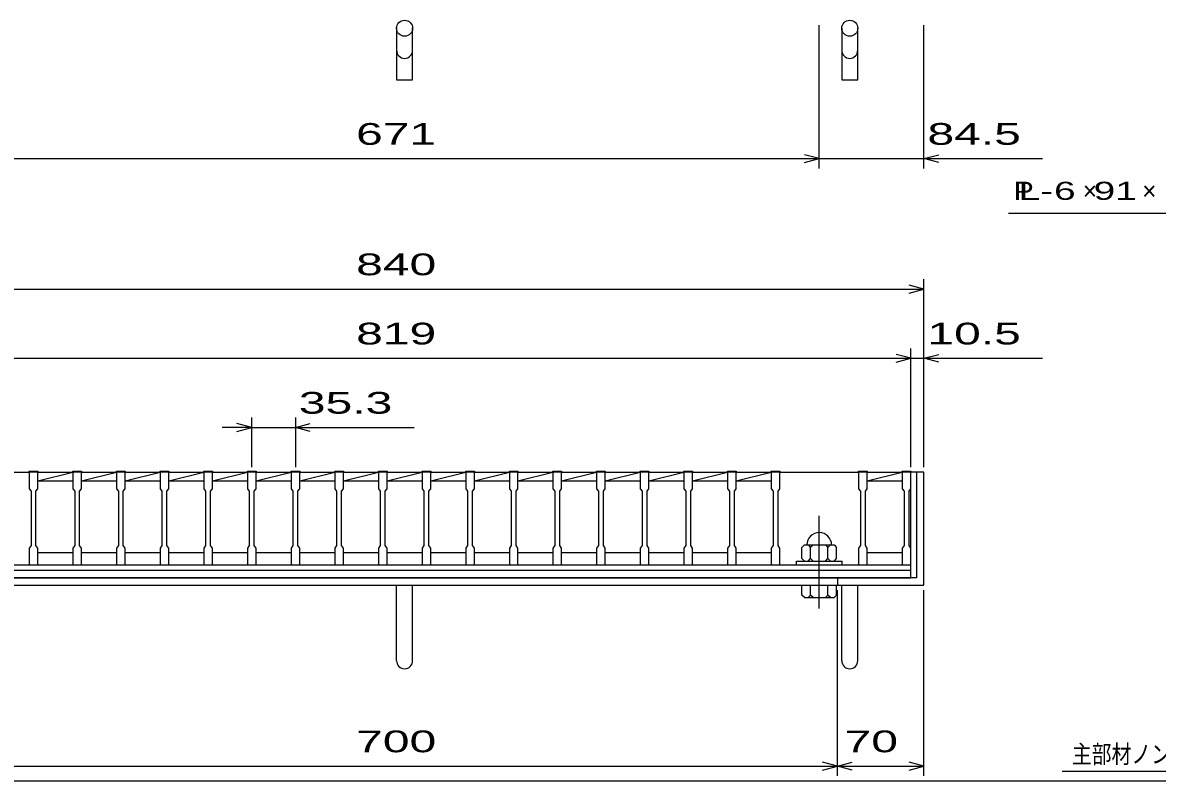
# Model space of a CAD drawing. Units: millimetres, scale not verified. Extents: x -1456 to 1385, y -1026 to 843.
# Drawn here: x -989 to -72, y -917 to -304 of the extents above; entities that cross this region are included whole.
import ezdxf
from ezdxf.enums import TextEntityAlignment as Align

# ---------------------------------------------------------------- set-up
doc = ezdxf.new("R2010")
doc.units = ezdxf.units.MM
doc.header["$LTSCALE"] = 8
doc.linetypes.add('CHAIN', pattern=[18.5, 12, -1.5, 3.5, -1.5])
for name, color, linetype, lineweight in [('0_2', 150, 'Continuous', 25), ('16', 3, 'Continuous', 25), ('19', 6, 'Continuous', 25), ('22', 4, 'Continuous', 25), ('32', 4, 'Continuous', 25)]:
    doc.layers.add(name, color=color, linetype=linetype, lineweight=lineweight)
doc.styles.add('ベクトル', font='')
doc.styles.get('ベクトル').set_extended_font_data('ベクトル')

msp = doc.modelspace()

# ---------------------------------------------------------------- linework, layer by layer
at = {"layer": '0_2'}
msp.add_line((1384.8, -917.2), (-1383.2, -917.2), dxfattribs=at)
at = {"layer": '16'}
for p, q in [((-1047.7, -667), (-984.1, -667)), ((-984.1, -667), (-984.1, -666.3)), ((-984.1, -666.3), (-977.1, -666.3)), ((-984.1, -667), (-984.1, -680.5)), ((-977.1, -667), (-984.1, -667)), ((-977.1, -666.3), (-977.1, -667)), ((-977.1, -680.5), (-977.1, -667)), ((-977.1, -667), (-948.8, -667)), ((-977.1, -674), (-948.8, -667)), ((-948.8, -667), (-948.8, -666.3)), ((-948.8, -666.3), (-941.8, -666.3)), ((-948.8, -667), (-948.8, -680.5)), ((-941.8, -667), (-948.8, -667)), ((-941.8, -666.3), (-941.8, -667)), ((-941.8, -680.5), (-941.8, -667)), ((-941.8, -667), (-913.5, -667)), ((-941.8, -674), (-913.5, -667)), ((-913.5, -667), (-913.5, -666.3)), ((-913.5, -666.3), (-906.5, -666.3)), ((-913.5, -667), (-913.5, -680.5)), ((-906.5, -667), (-913.5, -667)), ((-906.5, -666.3), (-906.5, -667)), ((-906.5, -680.5), (-906.5, -667)), ((-906.5, -667), (-878.2, -667)), ((-906.5, -674), (-878.2, -667)), ((-878.2, -667), (-878.2, -666.3)), ((-878.2, -666.3), (-871.2, -666.3)), ((-878.2, -667), (-878.2, -680.5)), ((-871.2, -667), (-878.2, -667)), ((-871.2, -666.3), (-871.2, -667)), ((-871.2, -680.5), (-871.2, -667)), ((-871.2, -667), (-842.9, -667)), ((-871.2, -674), (-842.9, -667)), ((-842.9, -667), (-842.9, -666.3)), ((-842.9, -666.3), (-835.9, -666.3)), ((-842.9, -667), (-842.9, -680.5)), ((-835.9, -667), (-842.9, -667)), ((-835.9, -666.3), (-835.9, -667)), ((-835.9, -680.5), (-835.9, -667)), ((-835.9, -667), (-807.6, -667)), ((-835.9, -674), (-807.6, -667)), ((-807.6, -667), (-807.6, -666.3)), ((-807.6, -666.3), (-800.6, -666.3)), ((-807.6, -667), (-807.6, -680.5)), ((-800.6, -667), (-807.6, -667)), ((-800.6, -666.3), (-800.6, -667)), ((-800.6, -680.5), (-800.6, -667)), ((-800.6, -667), (-772.3, -667)), ((-800.6, -674), (-772.3, -667)), ((-772.3, -667), (-772.3, -666.3)), ((-772.3, -666.3), (-765.3, -666.3)), ((-772.3, -667), (-772.3, -680.5)), ((-765.3, -667), (-772.3, -667)), ((-765.3, -666.3), (-765.3, -667)), ((-765.3, -680.5), (-765.3, -667)), ((-765.3, -667), (-737, -667)), ((-765.3, -674), (-737, -667)), ((-737, -667), (-737, -666.3)), ((-737, -666.3), (-730, -666.3)), ((-737, -667), (-737, -680.5)), ((-730, -667), (-737, -667)), ((-730, -666.3), (-730, -667)), ((-730, -680.5), (-730, -667)), ((-730, -667), (-701.7, -667)), ((-730, -674), (-701.7, -667)), ((-701.7, -667), (-701.7, -666.3)), ((-701.7, -666.3), (-694.7, -666.3)), ((-701.7, -667), (-701.7, -680.5)), ((-694.7, -667), (-701.7, -667)), ((-694.7, -666.3), (-694.7, -667)), ((-694.7, -680.5), (-694.7, -667)), ((-694.7, -667), (-666.4, -667)), ((-694.7, -674), (-666.4, -667)), ((-666.4, -667), (-666.4, -666.3)), ((-666.4, -666.3), (-659.4, -666.3)), ((-666.4, -667), (-666.4, -680.5)), ((-659.4, -667), (-666.4, -667)), ((-659.4, -666.3), (-659.4, -667)), ((-659.4, -680.5), (-659.4, -667)), ((-659.4, -667), (-631.1, -667)), ((-659.4, -674), (-631.1, -667)), ((-631.1, -667), (-631.1, -666.3)), ((-631.1, -666.3), (-624.1, -666.3)), ((-631.1, -667), (-631.1, -680.5)), ((-624.1, -667), (-631.1, -667)), ((-624.1, -666.3), (-624.1, -667)), ((-624.1, -680.5), (-624.1, -667)), ((-624.1, -667), (-595.8, -667)), ((-624.1, -674), (-595.8, -667)), ((-595.8, -667), (-595.8, -666.3)), ((-595.8, -666.3), (-588.8, -666.3)), ((-595.8, -667), (-595.8, -680.5)), ((-588.8, -667), (-595.8, -667)), ((-588.8, -666.3), (-588.8, -667)), ((-588.8, -680.5), (-588.8, -667)), ((-588.8, -667), (-560.5, -667)), ((-588.8, -674), (-560.5, -667)), ((-560.5, -667), (-560.5, -666.3)), ((-560.5, -666.3), (-553.5, -666.3)), ((-560.5, -667), (-560.5, -680.5)), ((-553.5, -667), (-560.5, -667)), ((-553.5, -666.3), (-553.5, -667)), ((-553.5, -680.5), (-553.5, -667)), ((-553.5, -667), (-525.2, -667)), ((-553.5, -674), (-525.2, -667)), ((-525.2, -667), (-525.2, -666.3)), ((-525.2, -666.3), (-518.2, -666.3)), ((-525.2, -667), (-525.2, -680.5)), ((-518.2, -667), (-525.2, -667)), ((-518.2, -666.3), (-518.2, -667)), ((-518.2, -680.5), (-518.2, -667)), ((-518.2, -667), (-489.9, -667)), ((-518.2, -674), (-489.9, -667)), ((-489.9, -667), (-489.9, -666.3)), ((-489.9, -666.3), (-482.9, -666.3)), ((-489.9, -667), (-489.9, -680.5)), ((-482.9, -667), (-489.9, -667)), ((-482.9, -666.3), (-482.9, -667)), ((-482.9, -680.5), (-482.9, -667)), ((-482.9, -667), (-454.6, -667)), ((-482.9, -674), (-454.6, -667)), ((-454.6, -667), (-454.6, -666.3)), ((-454.6, -666.3), (-447.6, -666.3)), ((-454.6, -667), (-454.6, -680.5)), ((-447.6, -667), (-454.6, -667)), ((-447.6, -666.3), (-447.6, -667)), ((-447.6, -680.5), (-447.6, -667)), ((-447.6, -667), (-419.3, -667)), ((-447.6, -674), (-419.3, -667)), ((-419.3, -667), (-419.3, -666.3)), ((-419.3, -666.3), (-412.3, -666.3)), ((-419.3, -667), (-419.3, -680.5)), ((-412.3, -667), (-419.3, -667)), ((-412.3, -666.3), (-412.3, -667)), ((-412.3, -680.5), (-412.3, -667)), ((-412.3, -667), (-384, -667)), ((-412.3, -674), (-384, -667)), ((-384, -667), (-384, -666.3)), ((-384, -666.3), (-377, -666.3)), ((-384, -667), (-384, -680.5)), ((-377, -667), (-384, -667)), ((-377, -666.3), (-377, -667)), ((-377, -680.5), (-377, -667)), ((-377, -667), (-313.4, -667)), ((-313.4, -667), (-313.4, -666.3)), ((-313.4, -666.3), (-306.4, -666.3)), ((-313.4, -667), (-313.4, -680.5)), ((-306.4, -667), (-313.4, -667)), ((-306.4, -666.3), (-306.4, -667)), ((-306.4, -680.5), (-306.4, -667)), ((-306.4, -667), (-278.1, -667)), ((-306.4, -674), (-278.1, -667)), ((-278, -667), (-278, -666.3)), ((-278, -666.3), (-271, -666.3)), ((-278, -667), (-278, -680.5)), ((-271, -667), (-278, -667)), ((-271, -666.3), (-271, -667)), ((-271, -680.5), (-271, -667)), ((-271, -732), (-271, -667)), ((-977.1, -674), (-948.8, -674)), ((-941.8, -674), (-913.5, -674)), ((-906.5, -674), (-878.2, -674)), ((-871.2, -674), (-842.9, -674)), ((-835.9, -674), (-807.6, -674)), ((-800.6, -674), (-772.3, -674)), ((-765.3, -674), (-737, -674)), ((-730, -674), (-701.7, -674)), ((-694.7, -674), (-666.4, -674)), ((-659.4, -674), (-631.1, -674)), ((-624.1, -674), (-595.8, -674)), ((-588.8, -674), (-560.5, -674)), ((-553.5, -674), (-525.2, -674)), ((-518.2, -674), (-489.9, -674)), ((-482.9, -674), (-454.6, -674)), ((-447.6, -674), (-419.3, -674)), ((-412.3, -674), (-384, -674)), ((-306.4, -674), (-278.1, -674)), ((-984.1, -680.5), (-982.6, -682.5)), ((-982.6, -682.5), (-982.6, -726.5)), ((-978.6, -682.5), (-977.1, -680.5)), ((-978.6, -726.5), (-978.6, -682.5)), ((-948.8, -680.5), (-947.3, -682.5)), ((-947.3, -682.5), (-947.3, -726.5)), ((-943.3, -682.5), (-941.8, -680.5)), ((-943.3, -726.5), (-943.3, -682.5)), ((-913.5, -680.5), (-912, -682.5)), ((-912, -682.5), (-912, -726.5)), ((-908, -682.5), (-906.5, -680.5)), ((-908, -726.5), (-908, -682.5)), ((-878.2, -680.5), (-876.7, -682.5)), ((-876.7, -682.5), (-876.7, -726.5)), ((-872.7, -682.5), (-871.2, -680.5)), ((-872.7, -726.5), (-872.7, -682.5)), ((-842.9, -680.5), (-841.4, -682.5)), ((-841.4, -682.5), (-841.4, -726.5)), ((-837.4, -682.5), (-835.9, -680.5)), ((-837.4, -726.5), (-837.4, -682.5)), ((-807.6, -680.5), (-806.1, -682.5)), ((-806.1, -682.5), (-806.1, -726.5)), ((-802.1, -682.5), (-800.6, -680.5)), ((-802.1, -726.5), (-802.1, -682.5)), ((-772.3, -680.5), (-770.8, -682.5)), ((-770.8, -682.5), (-770.8, -726.5)), ((-766.8, -682.5), (-765.3, -680.5)), ((-766.8, -726.5), (-766.8, -682.5)), ((-737, -680.5), (-735.5, -682.5)), ((-735.5, -682.5), (-735.5, -726.5)), ((-731.5, -682.5), (-730, -680.5)), ((-731.5, -726.5), (-731.5, -682.5)), ((-701.7, -680.5), (-700.2, -682.5)), ((-700.2, -682.5), (-700.2, -726.5)), ((-696.2, -682.5), (-694.7, -680.5)), ((-696.2, -726.5), (-696.2, -682.5)), ((-666.4, -680.5), (-664.9, -682.5)), ((-664.9, -682.5), (-664.9, -726.5)), ((-660.9, -682.5), (-659.4, -680.5)), ((-660.9, -726.5), (-660.9, -682.5)), ((-631.1, -680.5), (-629.6, -682.5)), ((-629.6, -682.5), (-629.6, -726.5)), ((-625.6, -682.5), (-624.1, -680.5)), ((-625.6, -726.5), (-625.6, -682.5)), ((-595.8, -680.5), (-594.3, -682.5)), ((-594.3, -682.5), (-594.3, -726.5)), ((-590.3, -682.5), (-588.8, -680.5)), ((-590.3, -726.5), (-590.3, -682.5)), ((-560.5, -680.5), (-559, -682.5)), ((-559, -682.5), (-559, -726.5)), ((-555, -682.5), (-553.5, -680.5)), ((-555, -726.5), (-555, -682.5)), ((-525.2, -680.5), (-523.7, -682.5)), ((-523.7, -682.5), (-523.7, -726.5)), ((-519.7, -682.5), (-518.2, -680.5)), ((-519.7, -726.5), (-519.7, -682.5)), ((-489.9, -680.5), (-488.4, -682.5)), ((-488.4, -682.5), (-488.4, -726.5)), ((-484.4, -682.5), (-482.9, -680.5)), ((-484.4, -726.5), (-484.4, -682.5)), ((-454.6, -680.5), (-453.1, -682.5)), ((-453.1, -682.5), (-453.1, -726.5)), ((-449.1, -682.5), (-447.6, -680.5)), ((-449.1, -726.5), (-449.1, -682.5)), ((-419.3, -680.5), (-417.8, -682.5)), ((-417.8, -682.5), (-417.8, -726.5)), ((-413.8, -682.5), (-412.3, -680.5)), ((-413.8, -726.5), (-413.8, -682.5)), ((-384, -680.5), (-382.5, -682.5)), ((-382.5, -682.5), (-382.5, -726.5)), ((-378.5, -682.5), (-377, -680.5)), ((-378.5, -726.5), (-378.5, -682.5)), ((-313.4, -680.5), (-311.9, -682.5)), ((-311.9, -682.5), (-311.9, -726.5)), ((-307.9, -682.5), (-306.4, -680.5)), ((-307.9, -726.5), (-307.9, -682.5)), ((-278, -680.5), (-276.5, -682.5)), ((-276.5, -682.5), (-276.5, -726.5)), ((-272.5, -682.5), (-271, -680.5)), ((-272.5, -726.5), (-272.5, -682.5)), ((-982.6, -726.5), (-984.1, -728.5)), ((-984.1, -728.5), (-984.1, -742)), ((-977.1, -728.5), (-978.6, -726.5)), ((-977.1, -742), (-977.1, -728.5)), ((-977.1, -732), (-948.8, -732)), ((-947.3, -726.5), (-948.8, -728.5)), ((-948.8, -728.5), (-948.8, -742)), ((-941.8, -728.5), (-943.3, -726.5)), ((-941.8, -742), (-941.8, -728.5)), ((-941.8, -732), (-913.5, -732)), ((-912, -726.5), (-913.5, -728.5)), ((-913.5, -728.5), (-913.5, -742)), ((-906.5, -728.5), (-908, -726.5)), ((-906.5, -742), (-906.5, -728.5)), ((-906.5, -732), (-878.2, -732)), ((-876.7, -726.5), (-878.2, -728.5)), ((-878.2, -728.5), (-878.2, -742)), ((-871.2, -728.5), (-872.7, -726.5)), ((-871.2, -742), (-871.2, -728.5)), ((-871.2, -732), (-842.9, -732)), ((-841.4, -726.5), (-842.9, -728.5)), ((-842.9, -728.5), (-842.9, -742)), ((-835.9, -728.5), (-837.4, -726.5)), ((-835.9, -742), (-835.9, -728.5)), ((-835.9, -732), (-807.6, -732)), ((-806.1, -726.5), (-807.6, -728.5)), ((-807.6, -728.5), (-807.6, -742)), ((-800.6, -728.5), (-802.1, -726.5)), ((-800.6, -742), (-800.6, -728.5)), ((-800.6, -732), (-772.3, -732)), ((-770.8, -726.5), (-772.3, -728.5)), ((-772.3, -728.5), (-772.3, -742)), ((-765.3, -728.5), (-766.8, -726.5)), ((-765.3, -742), (-765.3, -728.5)), ((-765.3, -732), (-737, -732)), ((-735.5, -726.5), (-737, -728.5)), ((-737, -728.5), (-737, -742)), ((-730, -728.5), (-731.5, -726.5)), ((-730, -742), (-730, -728.5)), ((-730, -732), (-701.7, -732)), ((-700.2, -726.5), (-701.7, -728.5)), ((-701.7, -728.5), (-701.7, -742)), ((-694.7, -728.5), (-696.2, -726.5)), ((-694.7, -742), (-694.7, -728.5)), ((-694.7, -732), (-666.4, -732)), ((-664.9, -726.5), (-666.4, -728.5)), ((-666.4, -728.5), (-666.4, -742)), ((-659.4, -728.5), (-660.9, -726.5)), ((-659.4, -742), (-659.4, -728.5)), ((-659.4, -732), (-631.1, -732)), ((-629.6, -726.5), (-631.1, -728.5)), ((-631.1, -728.5), (-631.1, -742)), ((-624.1, -728.5), (-625.6, -726.5)), ((-624.1, -742), (-624.1, -728.5)), ((-624.1, -732), (-595.8, -732)), ((-594.3, -726.5), (-595.8, -728.5)), ((-595.8, -728.5), (-595.8, -742)), ((-588.8, -728.5), (-590.3, -726.5)), ((-588.8, -742), (-588.8, -728.5)), ((-588.8, -732), (-560.5, -732)), ((-559, -726.5), (-560.5, -728.5)), ((-560.5, -728.5), (-560.5, -742)), ((-553.5, -728.5), (-555, -726.5)), ((-553.5, -742), (-553.5, -728.5)), ((-553.5, -732), (-525.2, -732)), ((-523.7, -726.5), (-525.2, -728.5)), ((-525.2, -728.5), (-525.2, -742)), ((-518.2, -728.5), (-519.7, -726.5)), ((-518.2, -742), (-518.2, -728.5)), ((-518.2, -732), (-489.9, -732)), ((-488.4, -726.5), (-489.9, -728.5)), ((-489.9, -728.5), (-489.9, -742)), ((-482.9, -728.5), (-484.4, -726.5)), ((-482.9, -742), (-482.9, -728.5)), ((-482.9, -732), (-454.6, -732)), ((-453.1, -726.5), (-454.6, -728.5)), ((-454.6, -728.5), (-454.6, -742)), ((-447.6, -728.5), (-449.1, -726.5)), ((-447.6, -742), (-447.6, -728.5)), ((-447.6, -732), (-419.3, -732)), ((-417.8, -726.5), (-419.3, -728.5)), ((-419.3, -728.5), (-419.3, -742)), ((-412.3, -728.5), (-413.8, -726.5)), ((-412.3, -742), (-412.3, -728.5)), ((-412.3, -732), (-384, -732)), ((-382.5, -726.5), (-384, -728.5)), ((-384, -728.5), (-384, -742)), ((-377, -728.5), (-378.5, -726.5)), ((-377, -742), (-377, -728.5)), ((-357.2, -726), (-359.2, -728)), ((-359.2, -737), (-359.2, -728)), ((-357.2, -726), (-333.2, -726)), ((-354.2, -726), (-352.2, -728)), ((-352.2, -728), (-350.2, -726)), ((-352.2, -737), (-352.2, -728)), ((-340.2, -726), (-338.2, -728)), ((-338.2, -728), (-336.2, -726)), ((-338.2, -737), (-338.2, -728)), ((-333.2, -726), (-331.2, -728)), ((-331.2, -737), (-331.2, -728)), ((-311.9, -726.5), (-313.4, -728.5)), ((-313.4, -728.5), (-313.4, -742)), ((-306.4, -728.5), (-307.9, -726.5)), ((-306.4, -742), (-306.4, -728.5)), ((-306.4, -732), (-278, -732)), ((-276.5, -726.5), (-278, -728.5)), ((-278, -728.5), (-278, -742)), ((-271, -728.5), (-272.5, -726.5)), ((-271, -742), (-271, -728.5)), ((-1090, -742), (-271, -742)), ((-1047.7, -742), (-984.1, -742)), ((-984.1, -742), (-977.1, -742)), ((-948.8, -742), (-941.8, -742)), ((-913.5, -742), (-906.5, -742)), ((-878.2, -742), (-871.2, -742)), ((-842.9, -742), (-835.9, -742)), ((-807.6, -742), (-800.6, -742)), ((-772.3, -742), (-765.3, -742)), ((-737, -742), (-730, -742)), ((-701.7, -742), (-694.7, -742)), ((-666.4, -742), (-659.4, -742)), ((-631.1, -742), (-624.1, -742)), ((-595.8, -742), (-588.8, -742)), ((-560.5, -742), (-553.5, -742)), ((-525.2, -742), (-518.2, -742)), ((-489.9, -742), (-482.9, -742)), ((-454.6, -742), (-447.6, -742)), ((-419.3, -742), (-412.3, -742)), ((-384, -742), (-377, -742)), ((-377, -742), (-313.4, -742)), ((-363.7, -742), (-363.7, -739)), ((-363.7, -739), (-326.7, -739)), ((-363.7, -742), (-326.7, -742)), ((-359.2, -737), (-357.2, -739)), ((-354.2, -739), (-352.2, -737)), ((-350.2, -739), (-352.2, -737)), ((-340.2, -739), (-338.2, -737)), ((-336.2, -739), (-338.2, -737)), ((-333.2, -739), (-331.2, -737)), ((-326.7, -742), (-326.7, -739)), ((-313.4, -742), (-306.4, -742)), ((-278, -742), (-271, -742)), ((-271, -746.5), (-271, -742)), ((-1090, -746.5), (-271, -746.5)), ((-271, -752.5), (-271, -746.5)), ((-1090, -752.5), (-271, -752.5))]:
    msp.add_line(p, q, dxfattribs=at)
at = {"layer": '16', "linetype": 'CHAIN'}
msp.add_line((-345.2, -777.4), (-345.2, -702.4), dxfattribs=at)
at = {"layer": '16'}
msp.add_arc((-345.2, -726), 10, 0, 180, dxfattribs=at)
at = {"layer": '19'}
for p, q in [((-687, -308), (-687, -349.62)), ((-674, -349.62), (-674, -308)), ((-327, -308), (-327, -349.62)), ((-314, -349.62), (-314, -308)), ((-687, -349.62), (-674, -349.62)), ((-327, -349.62), (-314, -349.62)), ((-260.5, -667), (-271, -667)), ((-266.5, -667), (-266.5, -752.5)), ((-260.5, -758.5), (-260.5, -667)), ((-1100.5, -758.5), (-260.5, -758.5)), ((-266.5, -752.5), (-1094.5, -752.5)), ((-687, -819.61), (-687, -758.5)), ((-674, -819.61), (-674, -758.5)), ((-359.2, -766.5), (-359.2, -758.5)), ((-359.2, -758.5), (-331.2, -758.5)), ((-352.2, -766.5), (-352.2, -758.5)), ((-338.2, -766.5), (-338.2, -758.5)), ((-331.2, -766.5), (-331.2, -758.5)), ((-330.5, -752.5), (-330.5, -758.5)), ((-327, -819.61), (-327, -758.5)), ((-314, -819.61), (-314, -758.5)), ((-357.2, -768.5), (-359.2, -766.5)), ((-357.2, -768.5), (-333.2, -768.5)), ((-354.2, -768.5), (-352.2, -766.5)), ((-350.2, -768.5), (-352.2, -766.5)), ((-340.2, -768.5), (-338.2, -766.5)), ((-336.2, -768.5), (-338.2, -766.5)), ((-331.2, -766.5), (-333.2, -768.5))]:
    msp.add_line(p, q, dxfattribs=at)
for centre in [(-680.5, -308), (-320.5, -308)]:
    msp.add_circle(centre, 6.5, dxfattribs=at)
for centre in [(-680.5, -325.84), (-320.5, -325.84), (-680.5, -819.61), (-320.5, -819.61)]:
    msp.add_arc(centre, 6.5, 180, 0, dxfattribs=at)
at = {"layer": '22'}
for p, q in [((-345.2, -421.5), (-345.2, -305.5)), ((-260.5, -421.5), (-260.5, -305.5)), ((-345.2, -413.5), (-357.2, -410.3)), ((-260.5, -413.5), (-248.5, -410.3)), ((-1015.9, -413.5), (-345.2, -413.5)), ((-357.2, -416.7), (-345.2, -413.5)), ((-345.2, -413.5), (-260.5, -413.5)), ((-248.5, -416.7), (-260.5, -413.5)), ((-260.5, -413.5), (-164.5, -413.5)), ((-192, -457.5), (-32, -457.5)), ((-260.5, -663), (-260.5, -511)), ((-1100.5, -519), (-260.5, -519)), ((-260.5, -519), (-272.5, -515.8)), ((-272.5, -522.2), (-260.5, -519)), ((-271, -663), (-271, -567)), ((-260.5, -663), (-260.5, -567)), ((-1090, -575), (-271, -575)), ((-271, -575), (-283, -571.8)), ((-283, -578.2), (-271, -575)), ((-271, -575), (-260.5, -575)), ((-260.5, -575), (-248.5, -571.8)), ((-248.5, -578.2), (-260.5, -575)), ((-260.5, -575), (-164.5, -575)), ((-804.1, -663), (-804.1, -623)), ((-768.8, -623), (-768.8, -663)), ((-804.1, -631), (-828.1, -631)), ((-804.1, -631), (-816.1, -627.8)), ((-816.1, -634.2), (-804.1, -631)), ((-804.1, -631), (-768.8, -631)), ((-768.8, -631), (-756.8, -627.8)), ((-756.8, -634.2), (-768.8, -631)), ((-768.8, -631), (-672.8, -631)), ((-330.5, -912.9), (-330.5, -762.5)), ((-260.5, -912.9), (-260.5, -762.5)), ((-1030.5, -904.9), (-330.5, -904.9)), ((-330.5, -904.9), (-342.5, -901.7)), ((-342.5, -908.1), (-330.5, -904.9)), ((-330.5, -904.9), (-318.5, -901.7)), ((-318.5, -908.1), (-330.5, -904.9)), ((-330.5, -904.9), (-260.5, -904.9)), ((-260.5, -904.9), (-272.5, -901.7)), ((-272.5, -908.1), (-260.5, -904.9))]:
    msp.add_line(p, q, dxfattribs=at)
at = {"layer": '32'}
msp.add_line((55.2, -909.2), (-148.8, -909.2), dxfattribs=at)

# ---------------------------------------------------------------- texts
at = {"layer": '22', "color": 2, "style": 'ベクトル'}
for s, height, width, p in [(' 671 ', 17.6, 1.65, (-730.55, -393.5)), (' 84.5 ', 17.6, 1.65, (-268.5, -393.5)), ('P', 14.66, 1.25, (-188, -439.5)), ('L-', 14.66, 1.6, (-184, -439.5)), (' 6 ', 14.66, 1.6, (-164, -439.5)), (' 91 ', 14.66, 1.6, (-132, -439.5)), (' 840 ', 17.6, 1.65, (-730.5, -499)), (' 819 ', 17.6, 1.65, (-730.5, -555)), (' 10.5 ', 17.6, 1.65, (-268.5, -555)), (' 35.3 ', 17.6, 1.65, (-776.8, -611)), (' 700 ', 17.6, 1.65, (-730.5, -884.9)), (' 70 ', 17.6, 1.65, (-335.5, -884.9))]:
    msp.add_text(s, height=height, dxfattribs=dict(at, width=width)).set_placement(p, align=Align.MIDDLE_LEFT)
for p in [(-132, -439.5), (-84, -439.5)]:
    msp.add_text('×', height=14.66, dxfattribs=at).set_placement(p, align=Align.MIDDLE_LEFT)
at = {"layer": '32', "color": 2, "style": 'ベクトル', "width": 0.8}
msp.add_text('主部材ノンスリップ部詳細', height=14.66, dxfattribs=at).set_placement((-140.8, -895.2), align=Align.MIDDLE_LEFT)

doc.saveas('drawing.dxf')
